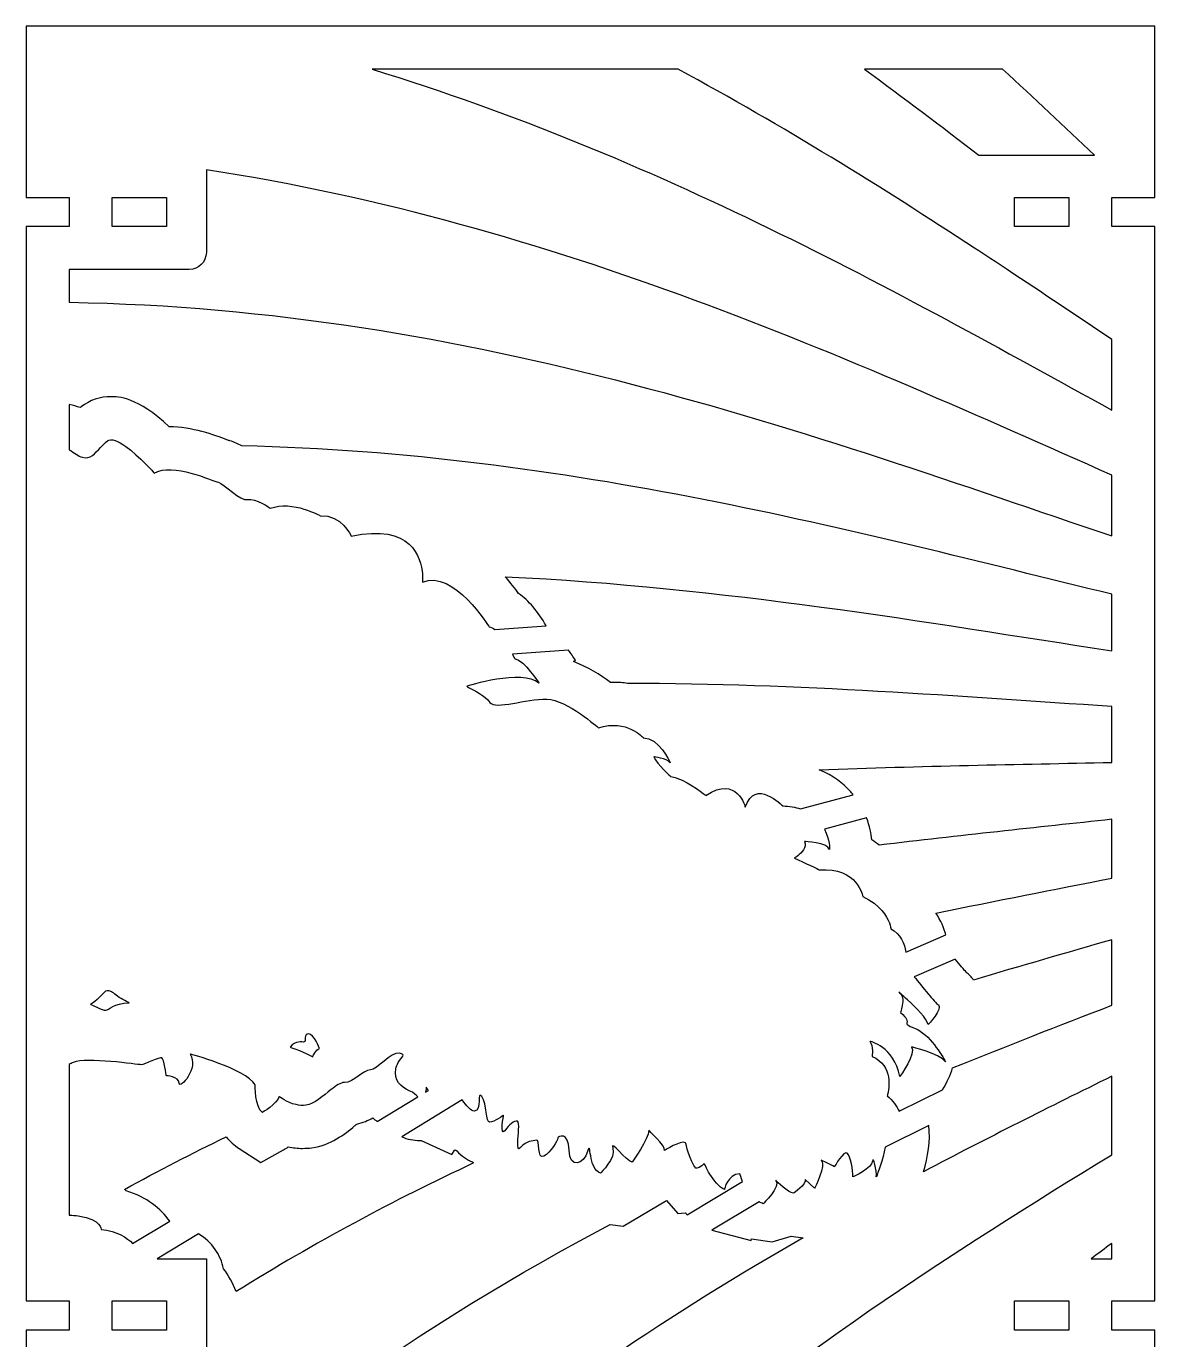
# Model space of a CAD drawing. Extents: x 4 to 534, y -346 to -4.
# Drawn here: x 270 to 401.3, y -156.8 to -4 of the extents above; entities that cross this region are included whole.
import ezdxf

# ---------------------------------------------------------------- set-up
doc = ezdxf.new("R2010")
doc.units = 0
doc.header["$MEASUREMENT"] = 0
doc.layers.add('LAYER_1', color=7, linetype='CONTINUOUS')

msp = doc.modelspace()

# ---------------------------------------------------------------- linework, layer by layer
at = {"layer": 'LAYER_1'}
for points in [[(401.28, -23.9), (401.28, -4), (270.03, -4), (270.03, -23.9), (275.03, -23.9), (275.03, -27.3), (270.03, -27.3), (270.03, -152.25), (275.03, -152.25), (275.03, -155.65), (270.03, -155.65), (270.03, -280.6)], [(280.03, -23.9), (286.33, -23.9), (286.33, -27.3), (280.03, -27.3), (280.03, -23.9)], [(391.28, -23.9), (391.28, -27.3), (384.98, -27.3), (384.98, -23.9), (391.28, -23.9)], [(401.28, -280.6), (401.28, -155.65), (396.28, -155.65), (396.28, -152.25), (401.28, -152.25), (401.28, -27.3), (396.28, -27.3), (396.28, -23.9), (401.28, -23.9)], [(280.03, -155.65), (280.03, -152.25), (286.33, -152.25), (286.33, -155.65), (280.03, -155.65)], [(384.98, -155.65), (384.98, -152.25), (391.28, -152.25), (391.28, -155.65), (384.98, -155.65)]]:
    msp.add_lwpolyline(points, dxfattribs=at)
for points, knots in [([(396.28, -48.64), (371.33, -34.9), (343.43, -19.14), (310.26, -9), (310.26, -9), (345.84, -9), (345.84, -9), (358.13, -15.62), (369.55, -22.75), (380.33, -29.81), (381.6, -30.64), (382.87, -31.47), (384.12, -32.3), (388.26, -35.04), (392.31, -37.76), (396.28, -40.42), (396.28, -40.42), (396.28, -48.64), (396.28, -48.64)], [0, 0, 0, 0, 1, 1, 1, 2, 2, 2, 3, 3, 3, 4, 4, 4, 5, 5, 5, 6, 6, 6, 6]), ([(383.58, -9), (387.24, -12.35), (390.79, -15.69), (394.27, -19), (394.27, -19), (380.8, -19), (380.8, -19), (376.5, -15.66), (372.08, -12.32), (367.53, -9), (367.53, -9), (383.58, -9), (383.58, -9)], [0, 0, 0, 0, 1, 1, 1, 2, 2, 2, 3, 3, 3, 4, 4, 4, 4]), ([(396.28, -63.28), (361.9, -51.62), (322.15, -36.89), (275.03, -36.1), (275.03, -36.1), (275.03, -32.3), (275.03, -32.3), (275.03, -32.3), (288.98, -32.3), (288.98, -32.3), (290.08, -32.3), (290.97, -31.4), (290.97, -30.3), (290.97, -30.3), (290.97, -20.69), (290.97, -20.69), (331.95, -27), (366.19, -42.94), (396.28, -56.19), (396.28, -56.19), (396.28, -63.28), (396.28, -63.28)], [0, 0, 0, 0, 1, 1, 1, 2, 2, 2, 3, 3, 3, 4, 4, 4, 5, 5, 5, 6, 6, 6, 7, 7, 7, 7]), ([(396.28, -76.63), (374.79, -73.34), (351.21, -69.23), (325.73, -68.02), (326.35, -68.71), (326.87, -69.39), (327.29, -69.98), (328.47, -70.8), (329.54, -72.05), (330.49, -73.73), (330.49, -73.73), (324.54, -74.17), (324.54, -74.17), (324.32, -73.99), (324.08, -73.87), (323.86, -73.85), (323.86, -73.85), (319.74, -67.12), (316.1, -68.64), (316.1, -68.64), (316.14, -68.26), (316.1, -67.7), (315.96, -65.8), (314.86, -61.8), (307.82, -63.29), (307.82, -63.29), (306.67, -60.75), (304.26, -60.95), (304.26, -60.95), (301.01, -59.09), (298.41, -60.06), (298.41, -60.06), (296.66, -58.8), (295.79, -59.05), (294.92, -59.3), (293.03, -57.17), (292.37, -57.03), (291.7, -56.89), (287.02, -54.69), (284.92, -55.97), (284.92, -55.97), (283.17, -53.99), (281.59, -52.86), (280.73, -52.24), (279.91, -51.87), (279.46, -52.22), (279.15, -52.46), (278.89, -52.72), (278.66, -52.97), (277.96, -53.72), (277.53, -54.38), (276.57, -54.13), (276.06, -54), (275.61, -53.58), (275.03, -53.26), (275.03, -53.26), (275.03, -48), (275.03, -48), (275.49, -48.09), (275.91, -48.21), (276.29, -48.35), (276.33, -48.32), (276.38, -48.28), (276.43, -48.24), (277.42, -47.48), (278.62, -47.08), (279.89, -47.08), (280.71, -47.08), (282.95, -47.08), (286.66, -50.58), (289.28, -50.58), (291.94, -51.56), (293.37, -52.09), (293.5, -52.14), (293.61, -52.18), (293.7, -52.21), (294.22, -52.35), (294.67, -52.56), (295.09, -52.8), (295.1, -52.8), (295.1, -52.8), (295.1, -52.8), (333.02, -53.66), (366.64, -62.83), (396.28, -70.05), (396.28, -70.05), (396.28, -76.63), (396.28, -76.63)], [0, 0, 0, 0, 1, 1, 1, 2, 2, 2, 3, 3, 3, 4, 4, 4, 5, 5, 5, 6, 6, 6, 7, 7, 7, 8, 8, 8, 9, 9, 9, 10, 10, 10, 11, 11, 11, 12, 12, 12, 13, 13, 13, 14, 14, 14, 15, 15, 15, 16, 16, 16, 17, 17, 17, 18, 18, 18, 19, 19, 19, 20, 20, 20, 21, 21, 21, 22, 22, 22, 23, 23, 23, 24, 24, 24, 25, 25, 25, 26, 26, 26, 27, 27, 27, 28, 28, 28, 29, 29, 29, 29]), ([(396.28, -89.61), (385.44, -89.85), (374.07, -90), (362.26, -90.49), (363.89, -91.14), (365.05, -92.08), (365.82, -92.91), (365.96, -93.06), (366.09, -93.21), (366.22, -93.37), (366.22, -93.37), (360.06, -95.01), (360.06, -95.01), (359.48, -94.83), (358.8, -94.71), (358, -94.68), (358, -94.68), (354.8, -91.33), (353.66, -94.83), (353.66, -94.83), (352.7, -91.03), (349.06, -93.46), (349.06, -93.46), (347.29, -92.01), (345.71, -91.44), (345.71, -91.44), (345.7, -91.44), (345.7, -91.44), (345.45, -91.35), (345.21, -91.28), (344.97, -91.25), (344.97, -91.25), (343.44, -89.87), (343.02, -88.95), (343.02, -88.95), (344.5, -89.12), (344.91, -89.65), (344.84, -89.48), (343.65, -86.79), (341.79, -86.74), (341.79, -86.74), (339.87, -84.53), (336.57, -85.59), (336.57, -85.59), (332.98, -82.35), (330.56, -82.25), (328.14, -82.16), (324.64, -83.56), (323.95, -82.63), (323.33, -81.8), (322.22, -81.31), (321.48, -80.89), (321.4, -80.85), (321.32, -80.8), (321.25, -80.75), (321.25, -80.75), (327.75, -78.71), (329.66, -80.39), (329.66, -80.39), (328.02, -77.8), (326.81, -77.52), (326.81, -77.52), (326.72, -77.33), (326.57, -77.03), (326.57, -77.03), (333.09, -76.55), (333.09, -76.55), (333.38, -76.95), (333.65, -77.34), (333.89, -77.72), (333.89, -77.72), (333.69, -77.89), (333.69, -77.89), (335.3, -78.5), (336.8, -79.43), (337.99, -80.31), (338.11, -80.3), (338.22, -80.3), (338.33, -80.3), (338.9, -80.3), (339.44, -80.35), (339.94, -80.43), (339.95, -80.44), (339.95, -80.44), (339.96, -80.43), (359.95, -80.45), (378.81, -81.98), (396.28, -83.11), (396.28, -83.11), (396.28, -89.61), (396.28, -89.61)], [0, 0, 0, 0, 1, 1, 1, 2, 2, 2, 3, 3, 3, 4, 4, 4, 5, 5, 5, 6, 6, 6, 7, 7, 7, 8, 8, 8, 9, 9, 9, 10, 10, 10, 11, 11, 11, 12, 12, 12, 13, 13, 13, 14, 14, 14, 15, 15, 15, 16, 16, 16, 17, 17, 17, 18, 18, 18, 19, 19, 19, 20, 20, 20, 21, 21, 21, 22, 22, 22, 23, 23, 23, 24, 24, 24, 25, 25, 25, 26, 26, 26, 27, 27, 27, 28, 28, 28, 29, 29, 29, 30, 30, 30, 30]), ([(396.28, -103.07), (389.65, -104.38), (382.82, -105.7), (375.83, -107.15), (376.4, -107.99), (376.76, -108.88), (376.99, -109.68), (376.99, -109.68), (372.34, -111.69), (372.34, -111.69), (372.16, -110.68), (371.76, -109.59), (370.58, -108.95), (370.58, -108.95), (370.56, -108.69), (370.41, -108.28), (370.13, -107.5), (369.37, -106.2), (367.32, -105.22), (367.32, -105.22), (366.76, -101.78), (362.26, -102.11), (362.26, -102.11), (360.53, -101.24), (359.36, -100.73), (359.36, -100.73), (359.53, -100.63), (359.76, -100.47), (359.76, -100.47), (359.76, -100.47), (359.76, -100.47), (360.21, -100.13), (360.84, -99.51), (360.56, -98.82), (360.56, -98.82), (363.2, -98.89), (363.45, -99.76), (363.45, -99.76), (363.49, -98.59), (362.88, -97.37), (362.88, -97.37), (367.76, -96.06), (367.76, -96.06), (368.13, -97.02), (368.3, -97.92), (368.38, -98.62), (368.68, -98.81), (368.96, -99.02), (369.23, -99.24), (378.55, -98.11), (387.59, -97.18), (396.28, -96.23), (396.28, -96.23), (396.28, -103.07), (396.28, -103.07)], [0, 0, 0, 0, 1, 1, 1, 2, 2, 2, 3, 3, 3, 4, 4, 4, 5, 5, 5, 6, 6, 6, 7, 7, 7, 8, 8, 8, 9, 9, 9, 10, 10, 10, 11, 11, 11, 12, 12, 12, 13, 13, 13, 14, 14, 14, 15, 15, 15, 16, 16, 16, 17, 17, 17, 18, 18, 18, 18]), ([(396.28, -117.86), (390.25, -120.19), (384.06, -122.59), (377.76, -125.14), (377.52, -125.93), (377.14, -126.78), (376.58, -127.71), (376.58, -127.71), (371.57, -130.19), (371.57, -130.19), (371.29, -129.69), (370.78, -128.86), (370.17, -128.4), (370.17, -128.4), (370.19, -128.35), (370.21, -128.25), (370.38, -127.58), (370.89, -124.9), (368.41, -123.8), (368.41, -123.8), (368.59, -122.58), (368.13, -122.05), (368.13, -122.05), (370.95, -122.61), (371.63, -126.15), (371.63, -126.15), (373.62, -123.39), (372.99, -122.7), (372.99, -122.7), (376.23, -123.45), (376.95, -124.43), (376.54, -123.69), (375.06, -121.19), (373.4, -120.55), (371.46, -119.79), (373.39, -120.16), (371.69, -118.68), (371.69, -118.68), (371.95, -118.05), (371.97, -117.41), (371.99, -117.09), (371.93, -116.77), (371.74, -116.54), (371.62, -116.43), (371.53, -116.36), (371.51, -116.34), (371.61, -116.39), (371.68, -116.46), (371.74, -116.54), (371.93, -116.7), (372.22, -116.94), (372.54, -117.24), (372.54, -117.24), (372.54, -117.24), (372.54, -117.24), (373.5, -118.11), (374.8, -119.4), (374.92, -120.11), (374.92, -120.11), (376.67, -118.23), (376.11, -117.82), (375.89, -117.65), (375.43, -117.14), (374.91, -116.52), (374.36, -115.87), (373.75, -115.1), (373.3, -114.54), (373.3, -114.54), (378.06, -112.48), (378.06, -112.48), (378.6, -113.15), (379.11, -113.75), (379.36, -114.01), (379.67, -114.28), (379.96, -114.59), (380.2, -114.92), (385.67, -113.29), (391.04, -111.75), (396.28, -110.23), (396.28, -110.23), (396.28, -117.86), (396.28, -117.86)], [0, 0, 0, 0, 1, 1, 1, 2, 2, 2, 3, 3, 3, 4, 4, 4, 5, 5, 5, 6, 6, 6, 7, 7, 7, 8, 8, 8, 9, 9, 9, 10, 10, 10, 11, 11, 11, 12, 12, 12, 13, 13, 13, 14, 14, 14, 15, 15, 15, 16, 16, 16, 17, 17, 17, 18, 18, 18, 19, 19, 19, 20, 20, 20, 21, 21, 21, 22, 22, 22, 23, 23, 23, 24, 24, 24, 25, 25, 25, 26, 26, 26, 27, 27, 27, 27]), ([(277.49, -117.73), (278.15, -117.6), (278.98, -116.18), (279.45, -116.16), (279.93, -116.14), (280.2, -116.5), (280.65, -116.81), (281.1, -117.13), (281.99, -117.57), (281.99, -117.57), (280.24, -117.6), (279.64, -118.42), (279.28, -118.44), (278.91, -118.45), (277.49, -117.73), (277.49, -117.73)], [0, 0, 0, 0, 1, 1, 1, 2, 2, 2, 3, 3, 3, 4, 4, 4, 5, 5, 5, 5]), ([(300.73, -122.73), (301.31, -121.89), (302.14, -122.19), (302.36, -122.12), (302.58, -122.06), (302.27, -121.14), (302.87, -121.17), (303.48, -121.21), (304.14, -122.89), (304.14, -122.89), (303.71, -122.96), (303.35, -123.85), (303.35, -123.85), (302.68, -123.43), (300.73, -122.73), (300.73, -122.73)], [0, 0, 0, 0, 1, 1, 1, 2, 2, 2, 3, 3, 3, 4, 4, 4, 5, 5, 5, 5]), ([(283.4, -124.77), (283.78, -124.76), (285.51, -123.85), (285.79, -123.96), (286.06, -124.07), (286.3, -126.04), (286.3, -126.04), (286.3, -126.04), (287.79, -126.15), (287.81, -126.92), (287.84, -127.69), (290.17, -125.19), (289.07, -123.53), (289.07, -123.53), (295.49, -125.22), (296.66, -127.1), (296.66, -127.1), (296.59, -129.74), (297.49, -130.31), (297.49, -130.31), (299.16, -129.37), (299.45, -128.48), (299.45, -128.48), (300.31, -129.17), (301.41, -129.41), (301.41, -129.41), (301.42, -129.41), (301.42, -129.41), (301.78, -129.5), (302.17, -129.53), (302.56, -129.48), (303.53, -129.34), (304.57, -128.38), (305.49, -127.66), (306.07, -127.2), (306.6, -126.84), (307.03, -126.84), (308.13, -126.86), (309.23, -125.34), (310.05, -125.37), (310.87, -125.39), (312.39, -123.25), (313.44, -123.44), (314.26, -123.58), (313.71, -123.8), (313.29, -124.53), (313.18, -124.73), (313.07, -124.97), (313.01, -125.26), (312.73, -126.59), (313.63, -127.38), (314.58, -127.79), (315.16, -128.03), (315.37, -128.35), (315.57, -128.5), (315.57, -128.5), (310.84, -131.37), (310.84, -131.37), (310.66, -131.24), (310.49, -131.1), (310.33, -130.96), (309.8, -131.25), (309.18, -131.52), (308.46, -131.68), (308.38, -131.75), (308.29, -131.82), (308.22, -131.88), (307.05, -132.83), (305.45, -134.12), (303.25, -134.43), (302.9, -134.47), (302.53, -134.5), (302.17, -134.5), (301.58, -134.5), (301.02, -134.44), (300.5, -134.33), (300.3, -134.46), (300.11, -134.57), (299.93, -134.67), (299.93, -134.67), (297.32, -136.14), (297.32, -136.14), (297.32, -136.14), (294.8, -134.53), (294.8, -134.53), (294.19, -134.14), (293.69, -133.67), (293.29, -133.16), (289.35, -135.06), (285.4, -137.1), (281.46, -139.28), (281.52, -139.34), (281.59, -139.39), (281.65, -139.45), (284.05, -140.18), (285.68, -141.53), (286.71, -142.95), (286.71, -142.95), (282.4, -145.57), (282.4, -145.57), (281.75, -144.86), (280.62, -144.14), (278.72, -143.93), (278.72, -143.93), (278.87, -142.77), (276.07, -142.36), (275.76, -142.31), (275.41, -142.27), (275.03, -142.25), (275.03, -142.25), (275.03, -124.75), (275.03, -124.75), (275.18, -124.65), (275.33, -124.57), (275.48, -124.5), (277, -123.85), (283.02, -124.78), (283.4, -124.77)], [0, 0, 0, 0, 1, 1, 1, 2, 2, 2, 3, 3, 3, 4, 4, 4, 5, 5, 5, 6, 6, 6, 7, 7, 7, 8, 8, 8, 9, 9, 9, 10, 10, 10, 11, 11, 11, 12, 12, 12, 13, 13, 13, 14, 14, 14, 15, 15, 15, 16, 16, 16, 17, 17, 17, 18, 18, 18, 19, 19, 19, 20, 20, 20, 21, 21, 21, 22, 22, 22, 23, 23, 23, 24, 24, 24, 25, 25, 25, 26, 26, 26, 27, 27, 27, 28, 28, 28, 29, 29, 29, 30, 30, 30, 31, 31, 31, 32, 32, 32, 33, 33, 33, 34, 34, 34, 35, 35, 35, 36, 36, 36, 37, 37, 37, 38, 38, 38, 39, 39, 39, 39]), ([(396.28, -135.25), (359.45, -157.73), (317.85, -185.67), (288.26, -236.92), (283.24, -245.61), (278.86, -254.47), (275.03, -263.42), (275.03, -263.42), (275.03, -220.3), (275.03, -220.3), (300.1, -184.52), (330.59, -161.98), (360.38, -144.91), (360.38, -144.91), (359, -144.72), (359, -144.72), (359, -144.72), (356.78, -145.35), (356.78, -145.35), (356.78, -145.35), (354.37, -145.01), (354.37, -145.01), (354.37, -145.01), (354.34, -145.21), (354.34, -145.21), (354.34, -145.21), (349.77, -144.02), (349.77, -144.02), (349.77, -144.02), (355.27, -140.71), (355.27, -140.71), (355.28, -140.72), (355.28, -140.72), (355.29, -140.72), (355.35, -140.76), (355.42, -140.8), (355.5, -140.83), (355.57, -140.87), (355.65, -140.91), (355.73, -140.94), (355.73, -140.94), (357.88, -138.96), (357.19, -138.21), (357.35, -138.37), (358.64, -139.64), (359.26, -139.71), (359.26, -139.71), (360.76, -138.73), (360.63, -138.13), (360.63, -138.13), (361.71, -139.13), (361.71, -139.13), (361.71, -139.13), (363.14, -136.42), (362.48, -135.88), (362.6, -135.93), (363.56, -136.39), (364.03, -136.63), (364.03, -136.63), (365.12, -134.68), (365.52, -135.05), (365.91, -135.42), (366.19, -137.05), (366.17, -137.82), (366.17, -137.82), (368.43, -136.81), (368.46, -135.98), (368.48, -135.22), (368.98, -137.21), (368.89, -137.82), (369.07, -137.36), (369.65, -135.84), (369.93, -134.35), (369.93, -134.35), (369.93, -134.35), (369.93, -134.35), (369.93, -134.35), (369.93, -134.35), (369.93, -134.35), (369.93, -134.35), (375, -131.84), (375, -131.84), (375.21, -133.61), (374.88, -135.5), (374.38, -137.22), (381.82, -133.29), (389.15, -129.63), (396.28, -126.12), (396.28, -126.12), (396.28, -135.25), (396.28, -135.25)], [0, 0, 0, 0, 1, 1, 1, 2, 2, 2, 3, 3, 3, 4, 4, 4, 5, 5, 5, 6, 6, 6, 7, 7, 7, 8, 8, 8, 9, 9, 9, 10, 10, 10, 11, 11, 11, 12, 12, 12, 13, 13, 13, 14, 14, 14, 15, 15, 15, 16, 16, 16, 17, 17, 17, 18, 18, 18, 19, 19, 19, 20, 20, 20, 21, 21, 21, 22, 22, 22, 23, 23, 23, 24, 24, 24, 25, 25, 25, 26, 26, 26, 27, 27, 27, 28, 28, 28, 29, 29, 29, 30, 30, 30, 30]), ([(320.74, -128.87), (321.21, -129.55), (321.73, -130.14), (322.14, -130.16), (323.07, -130.18), (322.37, -127.62), (323.01, -128.48), (323.64, -129.34), (323.44, -131.48), (323.94, -131.47), (324.43, -131.45), (325.55, -130.64), (325.55, -130.64), (325.55, -130.64), (325.09, -133.12), (325.67, -132.45), (326.25, -131.77), (326.73, -131.2), (327.17, -131.35), (327.45, -131.44), (327.22, -132.94), (327.19, -133.85), (327.17, -134.4), (327.22, -134.73), (327.5, -134.41), (328.24, -133.56), (328.9, -133.71), (329.34, -133.53), (329.77, -133.35), (329.42, -135.88), (330.22, -135.41), (331.03, -134.95), (331.86, -133.6), (331.85, -133.32), (331.84, -133.05), (333.14, -132.51), (333.17, -134.71), (333.19, -136.9), (334.87, -136.4), (335.31, -134.85), (335.75, -133.3), (335.33, -136.94), (336.83, -137.38), (336.83, -137.38), (338.63, -135.61), (338.26, -134.47), (337.89, -133.33), (339.8, -136.01), (340.51, -136.09), (340.51, -136.09), (342.45, -133.39), (342.42, -132.4), (342.42, -132.4), (344.35, -134.15), (344.26, -134.75), (344.26, -134.75), (346.13, -133.53), (346.7, -133.84), (346.7, -133.84), (347.27, -136.08), (347.9, -136.82), (347.9, -136.82), (348.61, -136.74), (348.87, -136.24), (348.87, -136.24), (349.13, -136.83), (349.54, -137.5), (349.98, -138.22), (350.59, -139.02), (351.23, -139.28), (351.23, -139.28), (351.55, -137.52), (353.03, -137.46), (353.03, -137.46), (353.03, -137.47), (353.03, -137.48), (353.05, -137.56), (353.14, -137.91), (353.34, -138.37), (353.34, -138.37), (346.91, -142.24), (346.91, -142.24), (346.83, -142.15), (346.75, -142.07), (346.67, -141.99), (346.67, -141.99), (345.8, -142.09), (345.8, -142.09), (345.8, -142.09), (344.51, -140.55), (344.51, -140.55), (344.51, -140.55), (339.47, -143.56), (339.47, -143.56), (339.47, -143.56), (337.95, -143.35), (337.95, -143.35), (316.49, -154.7), (294.94, -169.26), (275.03, -189.65), (275.03, -189.65), (275.03, -160.65), (275.03, -160.65), (275.03, -160.65), (278.01, -160.65), (278.01, -160.65), (278.22, -161.08), (278.45, -161.53), (278.68, -161.92), (278.76, -162.07), (278.85, -162.21), (278.93, -162.34), (278.95, -162.38), (278.98, -162.42), (279.01, -162.46), (279.04, -162.5), (279.06, -162.53), (279.09, -162.57), (279.12, -162.61), (279.14, -162.64), (279.17, -162.68), (279.22, -162.74), (279.27, -162.8), (279.31, -162.85), (279.36, -162.89), (279.4, -162.93), (279.43, -162.96), (279.47, -162.98), (279.5, -163), (279.53, -163.01), (279.54, -163.02), (279.55, -163.03), (279.56, -163.03), (279.61, -163.04), (279.65, -163.03), (279.68, -163.01), (279.68, -163.01), (279.71, -162.98), (279.77, -162.93), (279.78, -162.92), (279.79, -162.91), (279.8, -162.89), (279.83, -162.87), (279.85, -162.84), (279.88, -162.82), (279.9, -162.79), (279.93, -162.77), (279.95, -162.75), (280, -162.7), (280.04, -162.65), (280.09, -162.61), (280.11, -162.58), (280.13, -162.56), (280.15, -162.54), (280.29, -162.39), (280.44, -162.22), (280.58, -162.05), (280.61, -162.01), (280.64, -161.96), (280.67, -161.92), (280.7, -161.88), (280.73, -161.84), (280.76, -161.79), (280.88, -161.61), (280.96, -161.44), (280.96, -161.31), (280.96, -161.29), (280.96, -161.27), (280.96, -161.25), (280.95, -161.24), (280.95, -161.23), (280.94, -161.21), (280.94, -161.22), (280.95, -161.23), (280.96, -161.25), (280.96, -161.25), (280.96, -161.25), (280.96, -161.25), (280.96, -161.25), (280.96, -161.26), (280.96, -161.26), (280.99, -161.32), (281.03, -161.43), (281.1, -161.58), (281.11, -161.62), (281.13, -161.66), (281.15, -161.7), (281.16, -161.73), (281.18, -161.77), (281.19, -161.8), (281.21, -161.84), (281.22, -161.88), (281.24, -161.91), (281.28, -162), (281.32, -162.09), (281.36, -162.19), (281.41, -162.32), (281.47, -162.45), (281.53, -162.58), (281.69, -162.96), (281.86, -163.35), (282, -163.65), (282.03, -163.71), (282.05, -163.77), (282.08, -163.82), (282.17, -164.02), (282.25, -164.16), (282.29, -164.23), (282.29, -164.23), (283.27, -162.36), (283.69, -160.65), (283.69, -160.65), (290.97, -160.65), (290.97, -160.65), (290.97, -160.65), (290.97, -147.35), (290.97, -147.35), (290.97, -147.35), (285.24, -147.35), (285.24, -147.35), (285.24, -147.35), (290.05, -144.44), (290.05, -144.44), (291.65, -145.4), (292.66, -146.94), (292.97, -148.49), (293.56, -149.27), (294.05, -150.22), (294.44, -151.16), (303.6, -145.43), (312.83, -140.51), (322.05, -136.2), (322, -136.16), (321.97, -136.12), (321.93, -136.08), (321.31, -135.83), (320.66, -135.43), (320.1, -134.77), (320.03, -134.74), (319.95, -134.71), (319.88, -134.68), (319.88, -134.68), (319.51, -135.21), (319.51, -135.21), (319.51, -135.21), (315.94, -133.58), (315.94, -133.58), (315.89, -133.58), (315.84, -133.58), (315.79, -133.58), (315.05, -133.58), (314.35, -133.44), (313.69, -133.15), (313.69, -133.15), (320.74, -128.87), (320.74, -128.87)], [0, 0, 0, 0, 1, 1, 1, 2, 2, 2, 3, 3, 3, 4, 4, 4, 5, 5, 5, 6, 6, 6, 7, 7, 7, 8, 8, 8, 9, 9, 9, 10, 10, 10, 11, 11, 11, 12, 12, 12, 13, 13, 13, 14, 14, 14, 15, 15, 15, 16, 16, 16, 17, 17, 17, 18, 18, 18, 19, 19, 19, 20, 20, 20, 21, 21, 21, 22, 22, 22, 23, 23, 23, 24, 24, 24, 25, 25, 25, 26, 26, 26, 27, 27, 27, 28, 28, 28, 29, 29, 29, 30, 30, 30, 31, 31, 31, 32, 32, 32, 33, 33, 33, 34, 34, 34, 35, 35, 35, 36, 36, 36, 37, 37, 37, 38, 38, 38, 39, 39, 39, 40, 40, 40, 41, 41, 41, 42, 42, 42, 43, 43, 43, 44, 44, 44, 45, 45, 45, 46, 46, 46, 47, 47, 47, 48, 48, 48, 49, 49, 49, 50, 50, 50, 51, 51, 51, 52, 52, 52, 53, 53, 53, 54, 54, 54, 55, 55, 55, 56, 56, 56, 57, 57, 57, 58, 58, 58, 59, 59, 59, 60, 60, 60, 61, 61, 61, 62, 62, 62, 63, 63, 63, 64, 64, 64, 65, 65, 65, 66, 66, 66, 67, 67, 67, 68, 68, 68, 69, 69, 69, 70, 70, 70, 71, 71, 71, 72, 72, 72, 73, 73, 73, 74, 74, 74, 75, 75, 75, 76, 76, 76, 77, 77, 77, 78, 78, 78, 79, 79, 79, 80, 80, 80, 81, 81, 81, 82, 82, 82, 83, 83, 83, 84, 84, 84, 85, 85, 85, 85]), ([(316.54, -127.39), (316.54, -127.39), (316.65, -127.54), (316.8, -127.75), (316.8, -127.75), (316.45, -127.97), (316.45, -127.97), (316.55, -127.67), (316.54, -127.39), (316.54, -127.39)], [0, 0, 0, 0, 1, 1, 1, 2, 2, 2, 3, 3, 3, 3]), ([(396.28, -147.35), (396.28, -147.35), (393.88, -147.35), (393.88, -147.35), (394.68, -146.75), (395.48, -146.15), (396.28, -145.55), (396.28, -145.55), (396.28, -147.35), (396.28, -147.35)], [0, 0, 0, 0, 1, 1, 1, 2, 2, 2, 3, 3, 3, 3])]:
    msp.add_open_spline(points, degree=3, knots=knots, dxfattribs=at)

doc.saveas('drawing.dxf')
